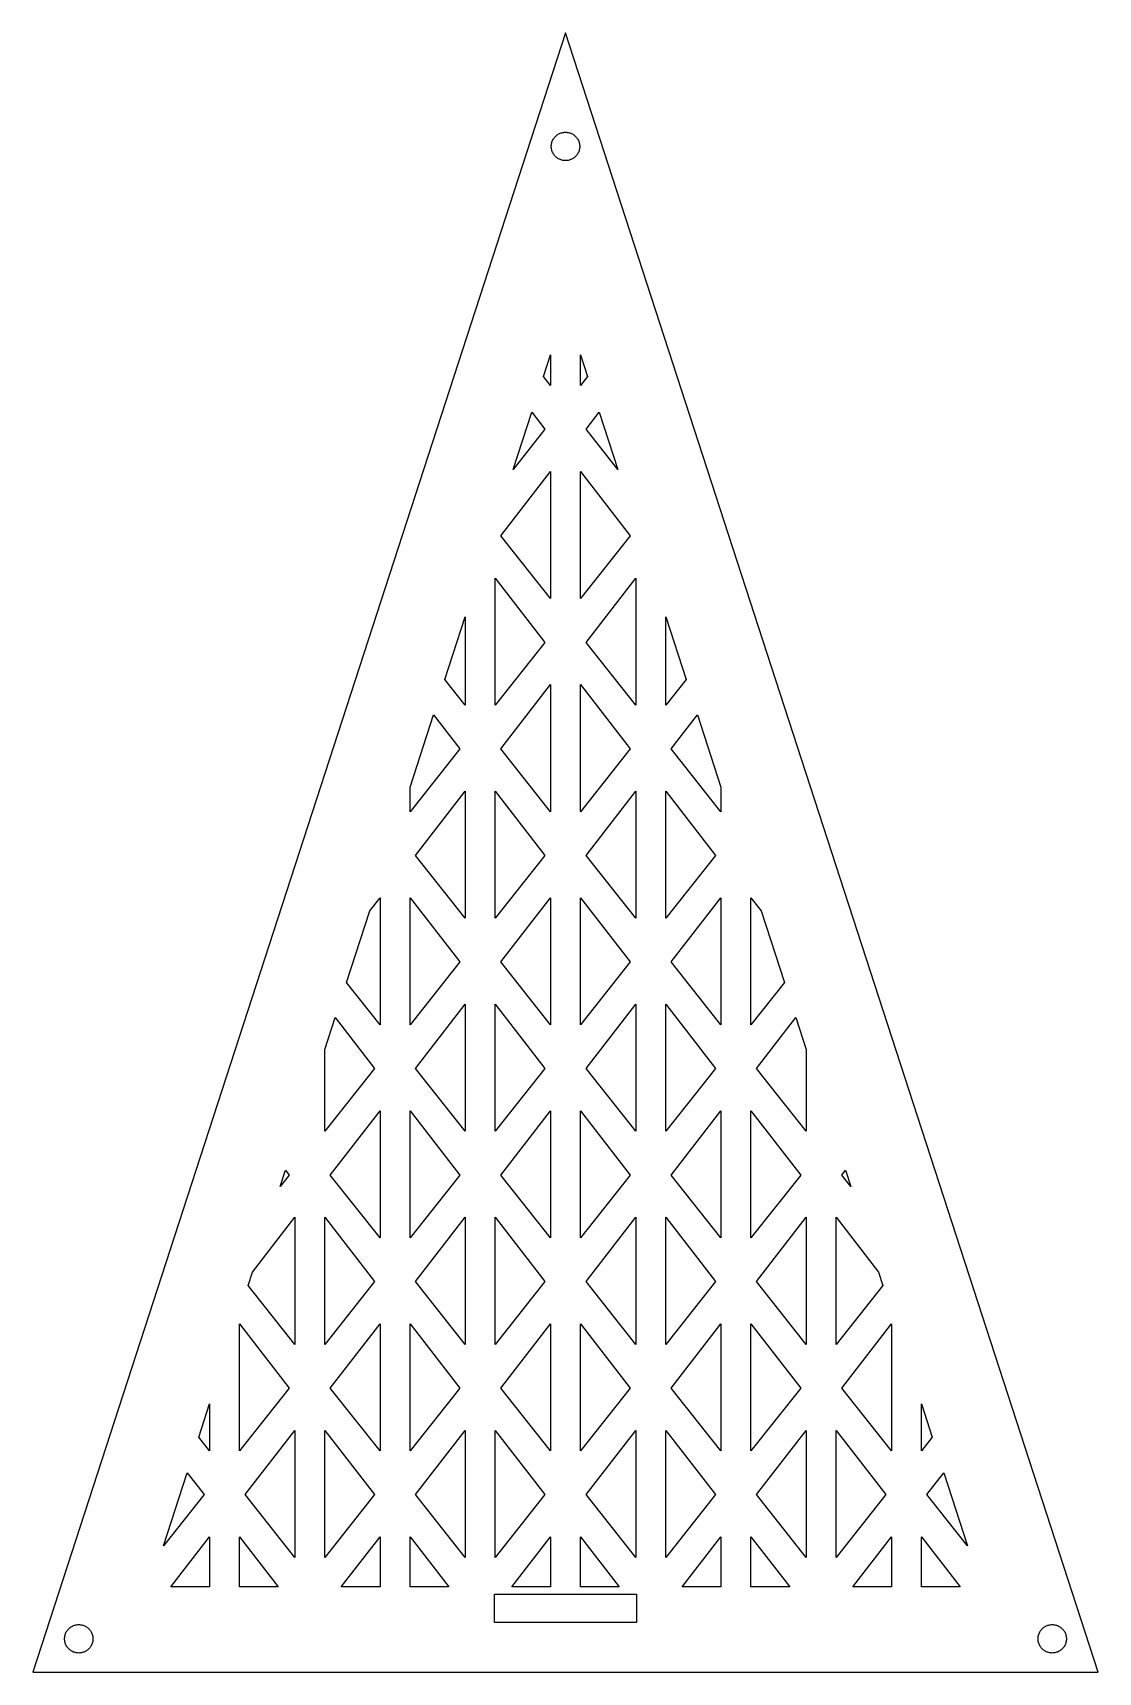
# Model space of a CAD drawing. Header units: metres. Extents: x -75 to 75, y 0 to 231.
import ezdxf

# ---------------------------------------------------------------- set-up
doc = ezdxf.new("R2010")
doc.units = ezdxf.units.M

msp = doc.modelspace()

# ---------------------------------------------------------------- linework, layer by layer
for p, q in [((0, 230.826), (-75, 0)), ((75, 0), (0, 230.826)), ((-2, 214.826), (-1.99605, 214.952)), ((-1.99605, 214.701), (-2, 214.826)), ((-1.99605, 214.952), (-1.98422, 215.077)), ((-1.98422, 214.576), (-1.99605, 214.701)), ((-1.98422, 215.077), (-1.96457, 215.201)), ((-1.96457, 215.201), (-1.93716, 215.324)), ((-1.93716, 215.324), (-1.9021, 215.444)), ((-1.9021, 215.444), (-1.85954, 215.562)), ((-1.85954, 215.562), (-1.80965, 215.678)), ((-1.80965, 215.678), (-1.75261, 215.79)), ((-1.75261, 215.79), (-1.68864, 215.898)), ((-1.68864, 215.898), (-1.61803, 216.002)), ((-1.61803, 216.002), (-1.54102, 216.101)), ((-1.54102, 216.101), (-1.45793, 216.195)), ((-1.45793, 216.195), (-1.36908, 216.284)), ((-1.36908, 216.284), (-1.27484, 216.367)), ((-1.27484, 216.367), (-1.17557, 216.444)), ((-1.17557, 216.444), (-1.07164, 216.515)), ((-1.07164, 216.515), (-0.963501, 216.579)), ((-0.963501, 216.579), (-0.851547, 216.636)), ((-0.851547, 216.636), (-0.736237, 216.686)), ((-0.736237, 216.686), (-0.618027, 216.728)), ((-0.618027, 216.728), (-0.497375, 216.763)), ((-0.497375, 216.763), (-0.374756, 216.791)), ((-0.374756, 216.791), (-0.250656, 216.81)), ((-0.250656, 216.81), (-0.12558, 216.822)), ((-0.12558, 216.822), (0, 216.826)), ((0, 216.826), (0.12558, 216.822)), ((0.12558, 216.822), (0.250656, 216.81)), ((0.250656, 216.81), (0.374756, 216.791)), ((0.374756, 216.791), (0.497375, 216.763)), ((0.497375, 216.763), (0.618027, 216.728)), ((0.618027, 216.728), (0.736237, 216.686)), ((0.736237, 216.686), (0.851547, 216.636)), ((0.851547, 216.636), (0.963501, 216.579)), ((0.963501, 216.579), (1.07164, 216.515)), ((1.07164, 216.515), (1.17557, 216.444)), ((1.17557, 216.444), (1.27484, 216.367)), ((1.27484, 216.367), (1.36908, 216.284)), ((1.36908, 216.284), (1.45793, 216.195)), ((1.45793, 216.195), (1.54102, 216.101)), ((1.54102, 216.101), (1.61803, 216.002)), ((1.61803, 216.002), (1.68864, 215.898)), ((1.68864, 215.898), (1.75261, 215.79)), ((1.75261, 215.79), (1.80965, 215.678)), ((1.80965, 215.678), (1.85954, 215.562)), ((1.85954, 215.562), (1.9021, 215.444)), ((1.9021, 215.444), (1.93716, 215.324)), ((1.93716, 215.324), (1.96457, 215.201)), ((1.96457, 215.201), (1.98422, 215.077)), ((1.98422, 215.077), (1.99605, 214.952)), ((1.99605, 214.701), (1.98422, 214.576)), ((1.99605, 214.952), (2, 214.826)), ((2, 214.826), (1.99605, 214.701)), ((-1.96457, 214.451), (-1.98422, 214.576)), ((-1.93716, 214.329), (-1.96457, 214.451)), ((-1.9021, 214.208), (-1.93716, 214.329)), ((-1.85954, 214.09), (-1.9021, 214.208)), ((-1.80965, 213.975), (-1.85954, 214.09)), ((-1.75261, 213.863), (-1.80965, 213.975)), ((-1.68864, 213.755), (-1.75261, 213.863)), ((-1.61803, 213.651), (-1.68864, 213.755)), ((-1.54102, 213.551), (-1.61803, 213.651)), ((-1.45793, 213.457), (-1.54102, 213.551)), ((-1.36908, 213.368), (-1.45793, 213.457)), ((-1.27484, 213.285), (-1.36908, 213.368)), ((-1.17557, 213.208), (-1.27484, 213.285)), ((-1.07164, 213.138), (-1.17557, 213.208)), ((-0.963501, 213.074), (-1.07164, 213.138)), ((-0.851547, 213.017), (-0.963501, 213.074)), ((-0.736237, 212.967), (-0.851547, 213.017)), ((-0.618027, 212.924), (-0.736237, 212.967)), ((-0.497375, 212.889), (-0.618027, 212.924)), ((-0.374756, 212.862), (-0.497375, 212.889)), ((-0.250656, 212.842), (-0.374756, 212.862)), ((-0.12558, 212.83), (-0.250656, 212.842)), ((0, 212.826), (-0.12558, 212.83)), ((0.12558, 212.83), (0, 212.826)), ((0.250656, 212.842), (0.12558, 212.83)), ((0.374756, 212.862), (0.250656, 212.842)), ((0.497375, 212.889), (0.374756, 212.862)), ((0.618027, 212.924), (0.497375, 212.889)), ((0.736237, 212.967), (0.618027, 212.924)), ((0.851547, 213.017), (0.736237, 212.967)), ((0.963501, 213.074), (0.851547, 213.017)), ((1.07164, 213.138), (0.963501, 213.074)), ((1.17557, 213.208), (1.07164, 213.138)), ((1.27484, 213.285), (1.17557, 213.208)), ((1.36908, 213.368), (1.27484, 213.285)), ((1.45793, 213.457), (1.36908, 213.368)), ((1.54102, 213.551), (1.45793, 213.457)), ((1.61803, 213.651), (1.54102, 213.551)), ((1.68864, 213.755), (1.61803, 213.651)), ((1.75261, 213.863), (1.68864, 213.755)), ((1.80965, 213.975), (1.75261, 213.863)), ((1.85954, 214.09), (1.80965, 213.975)), ((1.9021, 214.208), (1.85954, 214.09)), ((1.93716, 214.329), (1.9021, 214.208)), ((1.96457, 214.451), (1.93716, 214.329)), ((1.98422, 214.576), (1.96457, 214.451)), ((-3.11024, 182.421), (-2.10846, 185.504)), ((-2.10846, 185.504), (-2.10846, 181.156)), ((2.10846, 185.504), (3.11024, 182.421)), ((2.10846, 181.156), (2.10846, 185.504)), ((-2.10846, 181.156), (-3.11024, 182.421)), ((3.11024, 182.421), (2.10846, 181.156)), ((-7.35396, 169.36), (-4.74268, 177.397)), ((-4.74268, 177.397), (-2.88803, 175)), ((2.88803, 175), (4.74268, 177.397)), ((4.74268, 177.397), (7.35396, 169.36)), ((-2.88803, 175), (-7.35396, 169.36)), ((7.35396, 169.36), (2.88803, 175)), ((-9.11179, 160), (-2.10846, 169.051)), ((-2.10846, 169.051), (-2.10846, 151.156)), ((2.10846, 169.051), (9.11179, 160)), ((2.10846, 151.156), (2.10846, 169.051)), ((-2.10846, 151.156), (-9.11179, 160)), ((9.11179, 160), (2.10846, 151.156)), ((-9.89136, 154.051), (-2.88803, 145)), ((-9.89136, 136.156), (-9.89136, 154.051)), ((2.88803, 145), (9.89136, 154.051)), ((9.89136, 154.051), (9.89136, 136.156)), ((-16.9689, 139.768), (-14.1083, 148.573)), ((-14.1083, 148.573), (-14.1083, 136.156)), ((14.1083, 148.573), (16.9689, 139.768)), ((14.1083, 136.156), (14.1083, 148.573)), ((-2.88803, 145), (-9.89136, 136.156)), ((9.89136, 136.156), (2.88803, 145)), ((-14.1083, 136.156), (-16.9689, 139.768)), ((-9.11179, 130), (-2.10846, 139.051)), ((-2.10846, 139.051), (-2.10846, 121.156)), ((2.10846, 139.051), (9.11179, 130)), ((2.10846, 121.156), (2.10846, 139.051)), ((16.9689, 139.768), (14.1083, 136.156)), ((-21.8912, 124.619), (-18.5887, 134.783)), ((-18.5887, 134.783), (-14.8878, 130)), ((14.8878, 130), (18.5887, 134.783)), ((18.5887, 134.783), (21.8912, 124.619)), ((-14.8878, 130), (-21.8912, 121.156)), ((-2.10846, 121.156), (-9.11179, 130)), ((9.11179, 130), (2.10846, 121.156)), ((21.8912, 121.156), (14.8878, 130)), ((-21.8912, 121.156), (-21.8912, 124.619)), ((-21.1116, 115), (-14.1083, 124.051)), ((-14.1083, 124.051), (-14.1083, 106.156)), ((-9.89136, 124.051), (-2.88803, 115)), ((-9.89136, 106.156), (-9.89136, 124.051)), ((2.88803, 115), (9.89136, 124.051)), ((9.89136, 124.051), (9.89136, 106.156)), ((14.1083, 124.051), (21.1116, 115)), ((14.1083, 106.156), (14.1083, 124.051)), ((21.8912, 124.619), (21.8912, 121.156)), ((-14.1083, 106.156), (-21.1116, 115)), ((-2.88803, 115), (-9.89136, 106.156)), ((9.89136, 106.156), (2.88803, 115)), ((21.1116, 115), (14.1083, 106.156)), ((-27.5587, 107.177), (-26.1081, 109.051)), ((-26.1081, 109.051), (-26.1081, 91.156)), ((-21.8912, 109.051), (-14.8878, 100)), ((-21.8912, 91.156), (-21.8912, 109.051)), ((-9.11179, 100), (-2.10846, 109.051)), ((-2.10846, 109.051), (-2.10846, 91.156)), ((2.10846, 109.051), (9.11179, 100)), ((2.10846, 91.156), (2.10846, 109.051)), ((14.8878, 100), (21.8912, 109.051)), ((21.8912, 109.051), (21.8912, 91.156)), ((26.1081, 109.051), (27.5587, 107.177)), ((26.1081, 91.156), (26.1081, 109.051)), ((-30.8276, 97.1159), (-27.5587, 107.177)), ((27.5587, 107.177), (30.8276, 97.1159)), ((-14.8878, 100), (-21.8912, 91.156)), ((-2.10846, 91.156), (-9.11179, 100)), ((9.11179, 100), (2.10846, 91.156)), ((21.8912, 91.156), (14.8878, 100)), ((-26.1081, 91.156), (-30.8276, 97.1159)), ((30.8276, 97.1159), (26.1081, 91.156)), ((-21.1116, 85), (-14.1083, 94.0514)), ((-14.1083, 94.0514), (-14.1083, 76.156)), ((-9.89136, 94.0514), (-2.88803, 85)), ((-9.89136, 76.156), (-9.89136, 94.0514)), ((2.88803, 85), (9.89136, 94.0514)), ((9.89136, 94.0514), (9.89136, 76.156)), ((14.1083, 94.0514), (21.1116, 85)), ((14.1083, 76.156), (14.1083, 94.0514)), ((-33.8914, 87.6863), (-32.435, 92.1689)), ((-32.435, 92.1689), (-26.8881, 85)), ((26.8881, 85), (32.435, 92.1689)), ((32.435, 92.1689), (33.8914, 87.6863)), ((-33.8914, 76.156), (-33.8914, 87.6863)), ((33.8914, 87.6863), (33.8914, 76.156)), ((-26.8881, 85), (-33.8914, 76.156)), ((-14.1083, 76.156), (-21.1116, 85)), ((-2.88803, 85), (-9.89136, 76.156)), ((9.89136, 76.156), (2.88803, 85)), ((21.1116, 85), (14.1083, 76.156)), ((33.8914, 76.156), (26.8881, 85)), ((-33.1114, 70), (-26.1081, 79.0514)), ((-26.1081, 79.0514), (-26.1081, 61.156)), ((-21.8912, 79.0514), (-14.8878, 70)), ((-21.8912, 61.156), (-21.8912, 79.0514)), ((-9.11179, 70), (-2.10846, 79.0514)), ((-2.10846, 79.0514), (-2.10846, 61.156)), ((2.10846, 79.0514), (9.11179, 70)), ((2.10846, 61.156), (2.10846, 79.0514)), ((14.8878, 70), (21.8912, 79.0514)), ((21.8912, 79.0514), (21.8912, 61.156)), ((26.1081, 79.0514), (33.1114, 70)), ((26.1081, 61.156), (26.1081, 79.0514)), ((-40.16, 68.3936), (-39.4162, 70.6828)), ((-38.8879, 70), (-40.16, 68.3936)), ((-39.4162, 70.6828), (-38.8879, 70)), ((-26.1081, 61.156), (-33.1114, 70)), ((-14.8878, 70), (-21.8912, 61.156)), ((-2.10846, 61.156), (-9.11179, 70)), ((9.11179, 70), (2.10846, 61.156)), ((21.8912, 61.156), (14.8878, 70)), ((33.1114, 70), (26.1081, 61.156)), ((38.8879, 70), (39.4162, 70.6828)), ((40.16, 68.3936), (38.8879, 70)), ((39.4162, 70.6828), (40.16, 68.3936)), ((-44.0776, 56.3365), (-38.1084, 64.0514)), ((-38.1084, 64.0514), (-38.1084, 46.156)), ((-33.8914, 64.0514), (-26.8881, 55)), ((-33.8914, 46.156), (-33.8914, 64.0514)), ((-21.1116, 55), (-14.1083, 64.0514)), ((-14.1083, 64.0514), (-14.1083, 46.156)), ((-9.89136, 64.0514), (-2.88803, 55)), ((-9.89136, 46.156), (-9.89136, 64.0514)), ((2.88803, 55), (9.89136, 64.0514)), ((9.89136, 64.0514), (9.89136, 46.156)), ((14.1083, 64.0514), (21.1116, 55)), ((14.1083, 46.156), (14.1083, 64.0514)), ((26.8881, 55), (33.8914, 64.0514)), ((33.8914, 64.0514), (33.8914, 46.156)), ((38.1084, 64.0514), (44.0776, 56.3365)), ((38.1084, 46.156), (38.1084, 64.0514)), ((-44.6864, 54.4629), (-44.0776, 56.3365)), ((44.0776, 56.3365), (44.6864, 54.4629)), ((-38.1084, 46.156), (-44.6864, 54.4629)), ((-26.8881, 55), (-33.8914, 46.156)), ((-14.1083, 46.156), (-21.1116, 55)), ((-2.88803, 55), (-9.89136, 46.156)), ((9.89136, 46.156), (2.88803, 55)), ((21.1116, 55), (14.1083, 46.156)), ((33.8914, 46.156), (26.8881, 55)), ((44.6864, 54.4629), (38.1084, 46.156)), ((-45.8913, 49.0514), (-38.8879, 40)), ((-45.8913, 31.156), (-45.8913, 49.0514)), ((-33.1114, 40), (-26.1081, 49.0514)), ((-26.1081, 49.0514), (-26.1081, 31.156)), ((-21.8912, 49.0514), (-14.8878, 40)), ((-21.8912, 31.156), (-21.8912, 49.0514)), ((-9.11179, 40), (-2.10846, 49.0514)), ((-2.10846, 49.0514), (-2.10846, 31.156)), ((2.10846, 49.0514), (9.11179, 40)), ((2.10846, 31.156), (2.10846, 49.0514)), ((14.8878, 40), (21.8912, 49.0514)), ((21.8912, 49.0514), (21.8912, 31.156)), ((26.1081, 49.0514), (33.1114, 40)), ((26.1081, 31.156), (26.1081, 49.0514)), ((38.8879, 40), (45.8913, 49.0514)), ((45.8913, 49.0514), (45.8913, 31.156)), ((-38.8879, 40), (-45.8913, 31.156)), ((-26.1081, 31.156), (-33.1114, 40)), ((-14.8878, 40), (-21.8912, 31.156)), ((-2.10846, 31.156), (-9.11179, 40)), ((9.11179, 40), (2.10846, 31.156)), ((21.8912, 31.156), (14.8878, 40)), ((33.1114, 40), (26.1081, 31.156)), ((45.8913, 31.156), (38.8879, 40)), ((-51.6334, 33.0821), (-50.1082, 37.7763)), ((-50.1082, 37.7763), (-50.1082, 31.156)), ((50.1082, 37.7763), (51.6334, 33.0821)), ((50.1082, 31.156), (50.1082, 37.7763)), ((-50.1082, 31.156), (-51.6334, 33.0821)), ((-45.1117, 25), (-38.1084, 34.0514)), ((-38.1084, 34.0514), (-38.1084, 16.156)), ((-33.8914, 34.0514), (-26.8881, 25)), ((-33.8914, 16.156), (-33.8914, 34.0514)), ((-21.1116, 25), (-14.1083, 34.0514)), ((-14.1083, 34.0514), (-14.1083, 16.156)), ((-9.89136, 34.0514), (-2.88803, 25)), ((-9.89136, 16.156), (-9.89136, 34.0514)), ((2.88803, 25), (9.89136, 34.0514)), ((9.89136, 34.0514), (9.89136, 16.156)), ((14.1083, 34.0514), (21.1116, 25)), ((14.1083, 16.156), (14.1083, 34.0514)), ((26.8881, 25), (33.8914, 34.0514)), ((33.8914, 34.0514), (33.8914, 16.156)), ((38.1084, 34.0514), (45.1117, 25)), ((38.1084, 16.156), (38.1084, 34.0514)), ((51.6334, 33.0821), (50.1082, 31.156)), ((-56.6053, 17.7803), (-53.2624, 28.0685)), ((-53.2624, 28.0685), (-50.8882, 25)), ((50.8882, 25), (53.2624, 28.0685)), ((53.2624, 28.0685), (56.6053, 17.7803)), ((-50.8882, 25), (-56.6053, 17.7803)), ((-38.1084, 16.156), (-45.1117, 25)), ((-26.8881, 25), (-33.8914, 16.156)), ((-14.1083, 16.156), (-21.1116, 25)), ((-2.88803, 25), (-9.89136, 16.156)), ((9.89136, 16.156), (2.88803, 25)), ((21.1116, 25), (14.1083, 16.156)), ((33.8914, 16.156), (26.8881, 25)), ((45.1117, 25), (38.1084, 16.156)), ((56.6053, 17.7803), (50.8882, 25)), ((-55.564, 12), (-50.1082, 19.0514)), ((-50.1082, 19.0514), (-50.1082, 12)), ((-45.8913, 12), (-45.8913, 19.0514)), ((-45.8913, 19.0514), (-40.4354, 12)), ((-31.5639, 12), (-26.1081, 19.0514)), ((-26.1081, 19.0514), (-26.1081, 12)), ((-21.8912, 12), (-21.8912, 19.0514)), ((-21.8912, 19.0514), (-16.4353, 12)), ((-7.56432, 12), (-2.10846, 19.0514)), ((-2.10846, 19.0514), (-2.10846, 12)), ((2.10846, 12), (2.10846, 19.0514)), ((2.10846, 19.0514), (7.56432, 12)), ((16.4353, 12), (21.8912, 19.0514)), ((21.8912, 19.0514), (21.8912, 12)), ((26.1081, 12), (26.1081, 19.0514)), ((26.1081, 19.0514), (31.5639, 12)), ((40.4354, 12), (45.8913, 19.0514)), ((45.8913, 19.0514), (45.8913, 12)), ((50.1082, 12), (50.1082, 19.0514)), ((50.1082, 19.0514), (55.564, 12)), ((-50.1082, 12), (-55.564, 12)), ((-40.4354, 12), (-45.8913, 12)), ((-26.1081, 12), (-31.5639, 12)), ((-16.4353, 12), (-21.8912, 12)), ((-2.10846, 12), (-7.56432, 12)), ((7.56432, 12), (2.10846, 12)), ((21.8912, 12), (16.4353, 12)), ((31.5639, 12), (26.1081, 12)), ((45.8913, 12), (40.4354, 12)), ((55.564, 12), (50.1082, 12)), ((-10, 7), (-10, 11)), ((-10, 11), (10, 11)), ((10, 11), (10, 7)), ((10, 7), (-10, 7)), ((-70.5279, 4.70227), (-70.5239, 4.82785)), ((-70.5239, 4.57669), (-70.5279, 4.70227)), ((-70.5239, 4.82785), (-70.5121, 4.95294)), ((-70.5121, 4.95294), (-70.4924, 5.07704)), ((-70.4924, 5.07704), (-70.465, 5.19966)), ((-70.465, 5.19966), (-70.43, 5.32031)), ((-70.43, 5.32031), (-70.3874, 5.43852)), ((-70.3874, 5.43852), (-70.3375, 5.55383)), ((-70.3375, 5.55383), (-70.2805, 5.66579)), ((-70.2805, 5.66579), (-70.2165, 5.77393)), ((-70.2165, 5.77393), (-70.1459, 5.87784)), ((-70.1459, 5.87784), (-70.0689, 5.97713)), ((-70.0689, 5.97713), (-69.9858, 6.07137)), ((-69.9858, 6.07137), (-69.897, 6.16022)), ((-69.897, 6.16022), (-69.8027, 6.2433)), ((-69.8027, 6.2433), (-69.7034, 6.32031)), ((-69.7034, 6.32031), (-69.5995, 6.39093)), ((-69.5995, 6.39093), (-69.4914, 6.4549)), ((-69.4914, 6.4549), (-69.3794, 6.51193)), ((-69.3794, 6.51193), (-69.2641, 6.56183)), ((-69.2641, 6.56183), (-69.1459, 6.60439)), ((-69.1459, 6.60439), (-69.0252, 6.63943)), ((-69.0252, 6.63943), (-68.9026, 6.66685)), ((-68.9026, 6.66685), (-68.7785, 6.68651)), ((-68.7785, 6.68651), (-68.6534, 6.69833)), ((-68.6534, 6.69833), (-68.5279, 6.70227)), ((-68.5279, 6.70227), (-68.4023, 6.69833)), ((-68.4023, 6.69833), (-68.2772, 6.68651)), ((-68.2772, 6.68651), (-68.1531, 6.66685)), ((-68.1531, 6.66685), (-68.0305, 6.63943)), ((-68.0305, 6.63943), (-67.9098, 6.60439)), ((-67.9098, 6.60439), (-67.7916, 6.56183)), ((-67.7916, 6.56183), (-67.6763, 6.51193)), ((-67.6763, 6.51193), (-67.5643, 6.4549)), ((-67.5643, 6.4549), (-67.4562, 6.39093)), ((-67.4562, 6.39093), (-67.3523, 6.32031)), ((-67.3523, 6.32031), (-67.253, 6.2433)), ((-67.253, 6.2433), (-67.1588, 6.16022)), ((-67.1588, 6.16022), (-67.0699, 6.07137)), ((-67.0699, 6.07137), (-66.9868, 5.97713)), ((-66.9868, 5.97713), (-66.9098, 5.87784)), ((-66.9098, 5.87784), (-66.8392, 5.77393)), ((-66.8392, 5.77393), (-66.7752, 5.66579)), ((-66.7752, 5.66579), (-66.7182, 5.55383)), ((-66.7182, 5.55383), (-66.6683, 5.43852)), ((-66.6683, 5.43852), (-66.6257, 5.32031)), ((-66.6257, 5.32031), (-66.5907, 5.19966)), ((-66.5907, 5.19966), (-66.5633, 5.07704)), ((-66.5633, 5.07704), (-66.5436, 4.95294)), ((-66.5436, 4.95294), (-66.5318, 4.82785)), ((-66.5318, 4.82785), (-66.5279, 4.70227)), ((-66.5279, 4.70227), (-66.5318, 4.57669)), ((66.5279, 4.70227), (66.5318, 4.82785)), ((66.5318, 4.57669), (66.5279, 4.70227)), ((66.5318, 4.82785), (66.5436, 4.95294)), ((66.5436, 4.95294), (66.5633, 5.07704)), ((66.5633, 5.07704), (66.5907, 5.19966)), ((66.5907, 5.19966), (66.6257, 5.32031)), ((66.6257, 5.32031), (66.6683, 5.43852)), ((66.6683, 5.43852), (66.7182, 5.55383)), ((66.7182, 5.55383), (66.7752, 5.66579)), ((66.7752, 5.66579), (66.8392, 5.77393)), ((66.8392, 5.77393), (66.9098, 5.87784)), ((66.9098, 5.87784), (66.9868, 5.97713)), ((66.9868, 5.97713), (67.0699, 6.07137)), ((67.0699, 6.07137), (67.1588, 6.16022)), ((67.1588, 6.16022), (67.253, 6.2433)), ((67.253, 6.2433), (67.3523, 6.32031)), ((67.3523, 6.32031), (67.4562, 6.39093)), ((67.4562, 6.39093), (67.5643, 6.4549)), ((67.5643, 6.4549), (67.6763, 6.51193)), ((67.6763, 6.51193), (67.7916, 6.56183)), ((67.7916, 6.56183), (67.9098, 6.60439)), ((67.9098, 6.60439), (68.0305, 6.63943)), ((68.0305, 6.63943), (68.1531, 6.66685)), ((68.1531, 6.66685), (68.2772, 6.68651)), ((68.2772, 6.68651), (68.4023, 6.69833)), ((68.4023, 6.69833), (68.5279, 6.70227)), ((68.5279, 6.70227), (68.6534, 6.69833)), ((68.6534, 6.69833), (68.7785, 6.68651)), ((68.7785, 6.68651), (68.9026, 6.66685)), ((68.9026, 6.66685), (69.0252, 6.63943)), ((69.0252, 6.63943), (69.1459, 6.60439)), ((69.1459, 6.60439), (69.2641, 6.56183)), ((69.2641, 6.56183), (69.3794, 6.51193)), ((69.3794, 6.51193), (69.4914, 6.4549)), ((69.4914, 6.4549), (69.5995, 6.39093)), ((69.5995, 6.39093), (69.7034, 6.32031)), ((69.7034, 6.32031), (69.8027, 6.2433)), ((69.8027, 6.2433), (69.897, 6.16022)), ((69.897, 6.16022), (69.9858, 6.07137)), ((69.9858, 6.07137), (70.0689, 5.97713)), ((70.0689, 5.97713), (70.1459, 5.87784)), ((70.1459, 5.87784), (70.2165, 5.77393)), ((70.2165, 5.77393), (70.2805, 5.66579)), ((70.2805, 5.66579), (70.3375, 5.55383)), ((70.3375, 5.55383), (70.3874, 5.43852)), ((70.3874, 5.43852), (70.43, 5.32031)), ((70.43, 5.32031), (70.465, 5.19966)), ((70.465, 5.19966), (70.4924, 5.07704)), ((70.4924, 5.07704), (70.5121, 4.95294)), ((70.5121, 4.95294), (70.5239, 4.82785)), ((70.5239, 4.82785), (70.5279, 4.70227)), ((70.5279, 4.70227), (70.5239, 4.57669)), ((-70.5121, 4.45161), (-70.5239, 4.57669)), ((-70.4924, 4.32751), (-70.5121, 4.45161)), ((-70.465, 4.2049), (-70.4924, 4.32751)), ((-70.43, 4.08424), (-70.465, 4.2049)), ((-70.3874, 3.96602), (-70.43, 4.08424)), ((-70.3375, 3.85072), (-70.3874, 3.96602)), ((-70.2805, 3.73877), (-70.3375, 3.85072)), ((-70.2165, 3.63062), (-70.2805, 3.73877)), ((-70.1459, 3.5267), (-70.2165, 3.63062)), ((-70.0689, 3.42743), (-70.1459, 3.5267)), ((-69.9858, 3.33318), (-70.0689, 3.42743)), ((-69.897, 3.24434), (-69.9858, 3.33318)), ((-69.8027, 3.16125), (-69.897, 3.24434)), ((-69.7034, 3.08424), (-69.8027, 3.16125)), ((-69.5995, 3.01363), (-69.7034, 3.08424)), ((-69.4914, 2.94966), (-69.5995, 3.01363)), ((-69.3794, 2.89262), (-69.4914, 2.94966)), ((-69.2641, 2.84273), (-69.3794, 2.89262)), ((-69.1459, 2.80016), (-69.2641, 2.84273)), ((-69.0252, 2.76511), (-69.1459, 2.80016)), ((-68.9026, 2.7377), (-69.0252, 2.76511)), ((-68.7785, 2.71805), (-68.9026, 2.7377)), ((-68.6534, 2.70622), (-68.7785, 2.71805)), ((-68.5279, 2.70227), (-68.6534, 2.70622)), ((-68.4023, 2.70622), (-68.5279, 2.70227)), ((-68.2772, 2.71805), (-68.4023, 2.70622)), ((-68.1531, 2.7377), (-68.2772, 2.71805)), ((-68.0305, 2.76511), (-68.1531, 2.7377)), ((-67.9098, 2.80016), (-68.0305, 2.76511)), ((-67.7916, 2.84273), (-67.9098, 2.80016)), ((-67.6763, 2.89262), (-67.7916, 2.84273)), ((-67.5643, 2.94966), (-67.6763, 2.89262)), ((-67.4562, 3.01363), (-67.5643, 2.94966)), ((-67.3523, 3.08424), (-67.4562, 3.01363)), ((-67.253, 3.16125), (-67.3523, 3.08424)), ((-67.1588, 3.24434), (-67.253, 3.16125)), ((-67.0699, 3.33318), (-67.1588, 3.24434)), ((-66.9868, 3.42743), (-67.0699, 3.33318)), ((-66.9098, 3.5267), (-66.9868, 3.42743)), ((-66.8392, 3.63062), (-66.9098, 3.5267)), ((-66.7752, 3.73877), (-66.8392, 3.63062)), ((-66.7182, 3.85072), (-66.7752, 3.73877)), ((-66.6683, 3.96602), (-66.7182, 3.85072)), ((-66.6257, 4.08424), (-66.6683, 3.96602)), ((-66.5907, 4.2049), (-66.6257, 4.08424)), ((-66.5633, 4.32751), (-66.5907, 4.2049)), ((-66.5436, 4.45161), (-66.5633, 4.32751)), ((-66.5318, 4.57669), (-66.5436, 4.45161)), ((66.5436, 4.45161), (66.5318, 4.57669)), ((66.5633, 4.32751), (66.5436, 4.45161)), ((66.5907, 4.2049), (66.5633, 4.32751)), ((66.6257, 4.08424), (66.5907, 4.2049)), ((66.6683, 3.96602), (66.6257, 4.08424)), ((66.7182, 3.85072), (66.6683, 3.96602)), ((66.7752, 3.73877), (66.7182, 3.85072)), ((66.8392, 3.63062), (66.7752, 3.73877)), ((66.9098, 3.5267), (66.8392, 3.63062)), ((66.9868, 3.42743), (66.9098, 3.5267)), ((67.0699, 3.33318), (66.9868, 3.42743)), ((67.1588, 3.24434), (67.0699, 3.33318)), ((67.253, 3.16125), (67.1588, 3.24434)), ((67.3523, 3.08424), (67.253, 3.16125)), ((67.4562, 3.01363), (67.3523, 3.08424)), ((67.5643, 2.94966), (67.4562, 3.01363)), ((67.6763, 2.89262), (67.5643, 2.94966)), ((67.7916, 2.84273), (67.6763, 2.89262)), ((67.9098, 2.80016), (67.7916, 2.84273)), ((68.0305, 2.76511), (67.9098, 2.80016)), ((68.1531, 2.7377), (68.0305, 2.76511)), ((68.2772, 2.71805), (68.1531, 2.7377)), ((68.4023, 2.70622), (68.2772, 2.71805)), ((68.5279, 2.70227), (68.4023, 2.70622)), ((68.6534, 2.70622), (68.5279, 2.70227)), ((68.7785, 2.71805), (68.6534, 2.70622)), ((68.9026, 2.7377), (68.7785, 2.71805)), ((69.0252, 2.76511), (68.9026, 2.7377)), ((69.1459, 2.80016), (69.0252, 2.76511)), ((69.2641, 2.84273), (69.1459, 2.80016)), ((69.3794, 2.89262), (69.2641, 2.84273)), ((69.4914, 2.94966), (69.3794, 2.89262)), ((69.5995, 3.01363), (69.4914, 2.94966)), ((69.7034, 3.08424), (69.5995, 3.01363)), ((69.8027, 3.16125), (69.7034, 3.08424)), ((69.897, 3.24434), (69.8027, 3.16125)), ((69.9858, 3.33318), (69.897, 3.24434)), ((70.0689, 3.42743), (69.9858, 3.33318)), ((70.1459, 3.5267), (70.0689, 3.42743)), ((70.2165, 3.63062), (70.1459, 3.5267)), ((70.2805, 3.73877), (70.2165, 3.63062)), ((70.3375, 3.85072), (70.2805, 3.73877)), ((70.3874, 3.96602), (70.3375, 3.85072)), ((70.43, 4.08424), (70.3874, 3.96602)), ((70.465, 4.2049), (70.43, 4.08424)), ((70.4924, 4.32751), (70.465, 4.2049)), ((70.5121, 4.45161), (70.4924, 4.32751)), ((70.5239, 4.57669), (70.5121, 4.45161)), ((-75, 0), (75, 0))]:
    msp.add_line(p, q)

doc.saveas('drawing.dxf')
